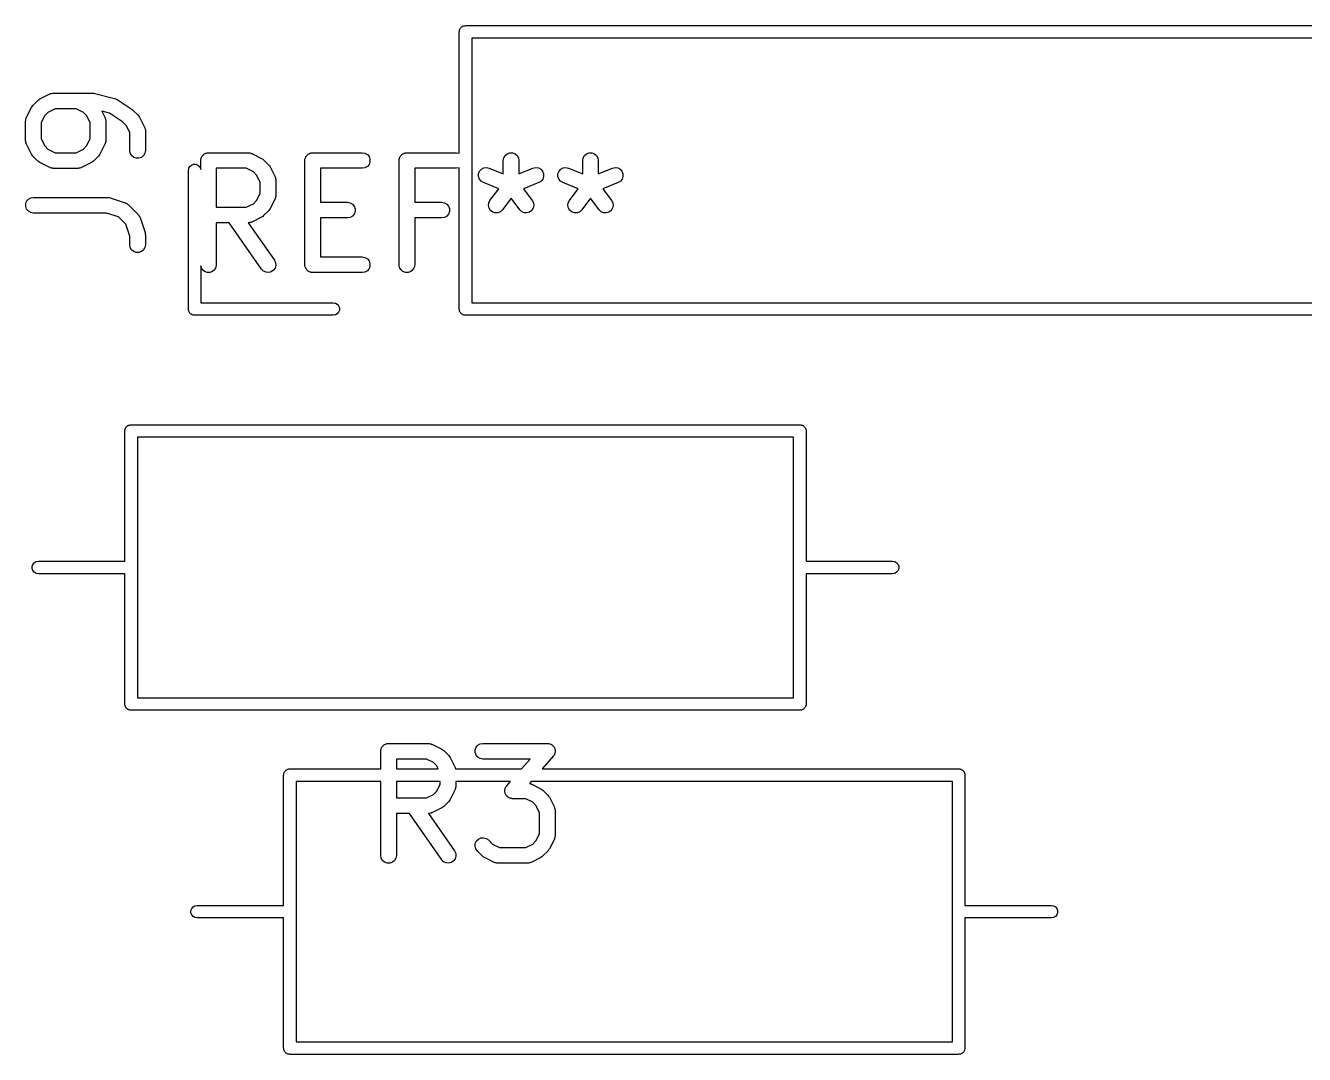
# Model space of a CAD drawing. Extents: x 135.1 to 182.9, y -142 to -62.3.
# Drawn here: x 142.13 to 154.4, y -88.79 to -78.92 of the extents above; entities that cross this region are included whole.
import ezdxf

# ---------------------------------------------------------------- set-up
doc = ezdxf.new("R2010")
doc.units = 0
doc.header["$MEASUREMENT"] = 0
doc.layers.add('BLACK', color=7, linetype='CONTINUOUS')

msp = doc.modelspace()

# ---------------------------------------------------------------- linework, layer by layer
at = {"layer": 'Black'}
for p, q in [((146.308, -78.9381), (146.311, -78.934)), ((146.311, -78.934), (146.316, -78.9314)), ((146.316, -78.9314), (146.32, -78.928)), ((146.32, -78.928), (146.325, -78.9262)), ((146.325, -78.9262), (146.329, -78.9236)), ((146.329, -78.9236), (146.335, -78.9227)), ((146.335, -78.9227), (146.34, -78.9209)), ((146.34, -78.9209), (146.345, -78.9209)), ((146.345, -78.9209), (146.35, -78.92)), ((146.35, -78.92), (174.35, -78.92)), ((146.29, -78.98), (146.291, -78.9748)), ((146.29, -80.144), (146.29, -78.98)), ((146.291, -78.9696), (146.293, -78.9647)), ((146.291, -78.9748), (146.291, -78.9696)), ((146.293, -78.9647), (146.294, -78.9595)), ((146.294, -78.9595), (146.296, -78.9549)), ((146.296, -78.9549), (146.298, -78.95)), ((146.298, -78.95), (146.301, -78.946)), ((146.301, -78.946), (146.304, -78.9414)), ((146.304, -78.9414), (146.308, -78.9381)), ((146.41, -79.04), (146.41, -81.58)), ((174.29, -79.04), (146.41, -79.04)), ((142.197, -79.6855), (142.245, -79.6379)), ((142.245, -79.6379), (142.254, -79.631)), ((142.254, -79.631), (142.264, -79.6239)), ((142.264, -79.6239), (142.359, -79.5763)), ((142.359, -79.5763), (142.363, -79.575)), ((142.363, -79.575), (142.367, -79.5729)), ((142.367, -79.5729), (142.376, -79.5713)), ((142.376, -79.5713), (142.384, -79.5688)), ((142.384, -79.5688), (142.389, -79.5691)), ((142.389, -79.5691), (142.393, -79.5683)), ((142.393, -79.5683), (142.774, -79.5683)), ((142.774, -79.5683), (142.783, -79.5699)), ((142.783, -79.5699), (142.792, -79.5706)), ((142.792, -79.5706), (142.982, -79.6182)), ((142.982, -79.6182), (142.994, -79.6234)), ((142.994, -79.6234), (143.006, -79.6285)), ((143.006, -79.6285), (143.149, -79.7238)), ((142.135, -79.8003), (142.183, -79.705)), ((142.183, -79.705), (142.19, -79.6954)), ((142.19, -79.6954), (142.197, -79.6855)), ((142.312, -79.783), (142.277, -79.8515)), ((142.342, -79.7526), (142.312, -79.783)), ((142.411, -79.7183), (142.342, -79.7526)), ((142.613, -79.7183), (142.411, -79.7183)), ((142.682, -79.7526), (142.613, -79.7183)), ((142.712, -79.783), (142.682, -79.7526)), ((142.746, -79.8515), (142.712, -79.783)), ((142.933, -79.7606), (142.859, -79.742)), ((142.859, -79.742), (142.889, -79.8003)), ((143.059, -79.8445), (142.933, -79.7606)), ((143.149, -79.7238), (143.154, -79.7289)), ((143.154, -79.7289), (143.16, -79.7332)), ((143.16, -79.7332), (143.208, -79.7808)), ((143.208, -79.7808), (143.215, -79.7906)), ((143.215, -79.7906), (143.222, -79.8003)), ((142.127, -79.8338), (142.128, -79.8295)), ((142.127, -80.0243), (142.127, -79.8338)), ((142.128, -79.8252), (142.13, -79.8168)), ((142.128, -79.8295), (142.128, -79.8252)), ((142.13, -79.8168), (142.132, -79.8082)), ((142.132, -79.8082), (142.134, -79.8044)), ((142.134, -79.8044), (142.135, -79.8003)), ((142.277, -79.8515), (142.277, -80.0066)), ((142.746, -80.0066), (142.746, -79.8515)), ((142.889, -79.8003), (142.89, -79.8044)), ((142.89, -79.8044), (142.892, -79.8082)), ((142.892, -79.8082), (142.893, -79.8168)), ((142.893, -79.8168), (142.896, -79.8252)), ((142.896, -79.8252), (142.896, -79.8295)), ((142.896, -79.8295), (142.896, -79.8338)), ((142.896, -79.8338), (142.896, -80.0243)), ((143.093, -79.8782), (143.059, -79.8445)), ((143.127, -79.9468), (143.093, -79.8782)), ((143.222, -79.8003), (143.269, -79.8955)), ((143.269, -79.8955), (143.271, -79.8996)), ((143.271, -79.8996), (143.273, -79.9034)), ((143.273, -79.9034), (143.274, -79.9121)), ((143.274, -79.9121), (143.277, -79.9205)), ((142.128, -80.0285), (142.127, -80.0243)), ((142.128, -80.0329), (142.128, -80.0285)), ((142.13, -80.0413), (142.128, -80.0329)), ((142.132, -80.0499), (142.13, -80.0413)), ((142.277, -80.0066), (142.312, -80.0751)), ((142.712, -80.0751), (142.746, -80.0066)), ((142.893, -80.0413), (142.892, -80.0499)), ((142.896, -80.0329), (142.893, -80.0413)), ((142.896, -80.0243), (142.896, -80.0285)), ((142.896, -80.0285), (142.896, -80.0329)), ((143.127, -80.1195), (143.127, -79.9468)), ((143.277, -79.9205), (143.277, -79.9248)), ((143.277, -79.9248), (143.277, -79.929)), ((143.277, -79.929), (143.277, -80.1195)), ((142.134, -80.0537), (142.132, -80.0499)), ((142.135, -80.0578), (142.134, -80.0537)), ((142.183, -80.1531), (142.135, -80.0578)), ((142.19, -80.1627), (142.183, -80.1531)), ((142.197, -80.1726), (142.19, -80.1627)), ((142.312, -80.0751), (142.342, -80.1055)), ((142.342, -80.1055), (142.411, -80.1398)), ((142.411, -80.1398), (142.613, -80.1398)), ((142.613, -80.1398), (142.682, -80.1055)), ((142.682, -80.1055), (142.712, -80.0751)), ((142.834, -80.1627), (142.827, -80.1726)), ((142.841, -80.1531), (142.834, -80.1627)), ((142.889, -80.0578), (142.841, -80.1531)), ((142.89, -80.0537), (142.889, -80.0578)), ((142.892, -80.0499), (142.89, -80.0537)), ((143.132, -80.1452), (143.127, -80.1195)), ((143.145, -80.1677), (143.132, -80.1452)), ((143.273, -80.1452), (143.26, -80.1677)), ((143.277, -80.1195), (143.273, -80.1452)), ((143.826, -80.1662), (143.831, -80.162)), ((143.831, -80.162), (143.835, -80.1569)), ((143.835, -80.1569), (143.841, -80.1536)), ((143.841, -80.1536), (143.846, -80.1494)), ((143.846, -80.1494), (143.852, -80.1472)), ((143.852, -80.1472), (143.858, -80.1439)), ((143.858, -80.1439), (143.864, -80.1428)), ((143.864, -80.1428), (143.87, -80.1405)), ((143.87, -80.1405), (143.877, -80.1405)), ((143.877, -80.1405), (143.883, -80.1394)), ((143.883, -80.1394), (144.264, -80.1394)), ((144.264, -80.1394), (144.268, -80.1401)), ((144.268, -80.1401), (144.273, -80.1399)), ((144.273, -80.1399), (144.281, -80.1424)), ((144.281, -80.1424), (144.29, -80.1439)), ((144.29, -80.1439), (144.294, -80.1461)), ((144.294, -80.1461), (144.298, -80.1473)), ((144.298, -80.1473), (144.393, -80.1949)), ((144.826, -80.1662), (144.831, -80.162)), ((144.831, -80.162), (144.835, -80.1569)), ((144.835, -80.1569), (144.841, -80.1536)), ((144.841, -80.1536), (144.846, -80.1494)), ((144.846, -80.1494), (144.852, -80.1472)), ((144.852, -80.1472), (144.858, -80.1439)), ((144.858, -80.1439), (144.864, -80.1428)), ((144.864, -80.1428), (144.87, -80.1405)), ((144.87, -80.1405), (144.877, -80.1405)), ((144.877, -80.1405), (144.883, -80.1394)), ((144.883, -80.1394), (145.359, -80.1394)), ((145.359, -80.1394), (145.385, -80.1439)), ((145.385, -80.1439), (145.408, -80.1569)), ((145.408, -80.1569), (145.424, -80.1769)), ((145.731, -80.1662), (145.736, -80.162)), ((145.736, -80.162), (145.74, -80.1569)), ((145.74, -80.1569), (145.745, -80.1536)), ((145.745, -80.1536), (145.75, -80.1494)), ((145.75, -80.1494), (145.757, -80.1472)), ((145.757, -80.1472), (145.762, -80.1439)), ((145.762, -80.1439), (145.769, -80.1428)), ((145.769, -80.1428), (145.775, -80.1405)), ((145.775, -80.1405), (145.782, -80.1405)), ((145.782, -80.1405), (145.788, -80.1394)), ((145.788, -80.1394), (146.264, -80.1394)), ((146.264, -80.1394), (146.29, -80.1439)), ((146.29, -80.1439), (146.29, -80.144)), ((146.731, -80.1662), (146.75, -80.1494)), ((146.75, -80.1494), (146.775, -80.1405)), ((146.775, -80.1405), (146.801, -80.1405)), ((146.801, -80.1405), (146.826, -80.1494)), ((146.826, -80.1494), (146.845, -80.1662)), ((147.492, -80.1662), (147.512, -80.1494)), ((147.512, -80.1494), (147.537, -80.1405)), ((147.537, -80.1405), (147.563, -80.1405)), ((147.563, -80.1405), (147.587, -80.1494)), ((147.587, -80.1494), (147.607, -80.1662)), ((142.245, -80.2202), (142.197, -80.1726)), ((142.254, -80.2271), (142.245, -80.2202)), ((142.264, -80.2342), (142.254, -80.2271)), ((142.359, -80.2818), (142.264, -80.2342)), ((142.363, -80.2831), (142.359, -80.2818)), ((142.367, -80.2852), (142.363, -80.2831)), ((142.376, -80.2868), (142.367, -80.2852)), ((142.384, -80.2893), (142.376, -80.2868)), ((142.648, -80.2868), (142.64, -80.2893)), ((142.657, -80.2852), (142.648, -80.2868)), ((142.66, -80.2831), (142.657, -80.2852)), ((142.664, -80.2818), (142.66, -80.2831)), ((142.76, -80.2342), (142.664, -80.2818)), ((142.769, -80.2271), (142.76, -80.2342)), ((142.779, -80.2202), (142.769, -80.2271)), ((142.827, -80.1726), (142.779, -80.2202)), ((143.165, -80.1845), (143.145, -80.1677)), ((143.189, -80.1934), (143.165, -80.1845)), ((143.215, -80.1934), (143.189, -80.1934)), ((143.24, -80.1845), (143.215, -80.1934)), ((143.26, -80.1677), (143.24, -80.1845)), ((143.694, -80.2895), (143.704, -80.2714)), ((143.704, -80.2714), (143.72, -80.258)), ((143.72, -80.258), (143.74, -80.2509)), ((143.74, -80.2509), (143.76, -80.2509)), ((143.76, -80.2509), (143.78, -80.258)), ((143.78, -80.258), (143.796, -80.2714)), ((143.796, -80.2714), (143.806, -80.2895)), ((143.808, -80.2144), (143.809, -80.2079)), ((143.808, -80.3), (143.808, -80.2144)), ((143.809, -80.2014), (143.812, -80.1952)), ((143.809, -80.2079), (143.809, -80.2014)), ((143.812, -80.1952), (143.813, -80.1887)), ((143.813, -80.1887), (143.816, -80.183)), ((143.816, -80.183), (143.818, -80.1769)), ((143.818, -80.1769), (143.823, -80.1719)), ((143.823, -80.1719), (143.826, -80.1662)), ((144.393, -80.1949), (144.403, -80.2021)), ((144.403, -80.2021), (144.412, -80.209)), ((144.412, -80.209), (144.46, -80.2566)), ((144.46, -80.2566), (144.467, -80.2664)), ((144.467, -80.2664), (144.474, -80.2761)), ((144.474, -80.2761), (144.522, -80.3713)), ((144.808, -80.2144), (144.809, -80.2079)), ((144.808, -81.2144), (144.808, -80.2144)), ((144.809, -80.2014), (144.812, -80.1952)), ((144.809, -80.2079), (144.809, -80.2014)), ((144.812, -80.1952), (144.813, -80.1887)), ((144.813, -80.1887), (144.816, -80.183)), ((144.816, -80.183), (144.818, -80.1769)), ((144.818, -80.1769), (144.823, -80.1719)), ((144.823, -80.1719), (144.826, -80.1662)), ((145.385, -80.2849), (145.359, -80.2894)), ((145.408, -80.2718), (145.385, -80.2849)), ((145.424, -80.2519), (145.408, -80.2718)), ((145.424, -80.1769), (145.433, -80.2014)), ((145.433, -80.2274), (145.424, -80.2519)), ((145.433, -80.2014), (145.433, -80.2274)), ((145.713, -80.2144), (145.714, -80.2079)), ((145.713, -81.2144), (145.713, -80.2144)), ((145.714, -80.2014), (145.716, -80.1952)), ((145.714, -80.2079), (145.714, -80.2014)), ((145.716, -80.1952), (145.718, -80.1887)), ((145.718, -80.1887), (145.721, -80.183)), ((145.721, -80.183), (145.723, -80.1769)), ((145.723, -80.1769), (145.727, -80.1719)), ((145.727, -80.1719), (145.731, -80.1662)), ((146.29, -80.2849), (146.264, -80.2894)), ((146.29, -81.64), (146.29, -80.2848)), ((146.29, -80.2848), (146.29, -80.2849)), ((146.504, -80.2983), (146.526, -80.286)), ((146.526, -80.286), (146.552, -80.2823)), ((146.552, -80.2823), (146.578, -80.2876)), ((146.578, -80.2876), (146.713, -80.3417)), ((146.713, -80.2144), (146.718, -80.1887)), ((146.713, -80.3417), (146.713, -80.2144)), ((146.718, -80.1887), (146.731, -80.1662)), ((146.845, -80.1662), (146.858, -80.1887)), ((146.858, -80.1887), (146.863, -80.2144)), ((146.863, -80.2144), (146.863, -80.3417)), ((146.863, -80.3417), (146.998, -80.2876)), ((146.998, -80.2876), (147.024, -80.2823)), ((147.024, -80.2823), (147.05, -80.286)), ((147.05, -80.286), (147.072, -80.2983)), ((147.265, -80.2983), (147.288, -80.286)), ((147.288, -80.286), (147.314, -80.2823)), ((147.314, -80.2823), (147.34, -80.2876)), ((147.34, -80.2876), (147.475, -80.3417)), ((147.475, -80.2144), (147.479, -80.1887)), ((147.475, -80.3417), (147.475, -80.2144)), ((147.479, -80.1887), (147.492, -80.1662)), ((147.607, -80.1662), (147.62, -80.1887)), ((147.62, -80.1887), (147.625, -80.2144)), ((147.625, -80.2144), (147.625, -80.3417)), ((147.625, -80.3417), (147.76, -80.2876)), ((147.76, -80.2876), (147.786, -80.2823)), ((147.786, -80.2823), (147.811, -80.286)), ((147.811, -80.286), (147.834, -80.2983)), ((142.389, -80.289), (142.384, -80.2893)), ((142.393, -80.2898), (142.389, -80.289)), ((142.631, -80.2898), (142.393, -80.2898)), ((142.635, -80.289), (142.631, -80.2898)), ((142.64, -80.2893), (142.635, -80.289)), ((143.69, -80.31), (143.694, -80.2895)), ((143.69, -81.64), (143.69, -80.31)), ((143.806, -80.2895), (143.808, -80.3)), ((143.958, -80.2894), (143.958, -80.6632)), ((144.246, -80.2894), (143.958, -80.2894)), ((144.315, -80.3236), (144.246, -80.2894)), ((144.345, -80.354), (144.315, -80.3236)), ((144.38, -80.4226), (144.345, -80.354)), ((144.522, -80.3713), (144.523, -80.3755)), ((144.523, -80.3755), (144.525, -80.3792)), ((144.525, -80.3792), (144.527, -80.3879)), ((144.527, -80.3879), (144.529, -80.3963)), ((144.529, -80.3963), (144.529, -80.4006)), ((144.529, -80.4006), (144.53, -80.4049)), ((144.53, -80.4049), (144.53, -80.5477)), ((145.359, -80.2894), (144.958, -80.2894)), ((144.958, -80.2894), (144.958, -80.6156)), ((146.264, -80.2894), (145.863, -80.2894)), ((145.863, -80.2894), (145.863, -80.6156)), ((146.476, -80.3419), (146.486, -80.3177)), ((146.476, -80.3679), (146.476, -80.3419)), ((146.484, -80.3927), (146.476, -80.3679)), ((146.5, -80.4131), (146.484, -80.3927)), ((146.486, -80.3177), (146.504, -80.2983)), ((147.072, -80.2983), (147.09, -80.3177)), ((147.092, -80.3927), (147.076, -80.4131)), ((147.09, -80.3177), (147.1, -80.3419)), ((147.1, -80.3679), (147.092, -80.3927)), ((147.1, -80.3419), (147.1, -80.3679)), ((147.238, -80.3419), (147.248, -80.3177)), ((147.238, -80.3679), (147.238, -80.3419)), ((147.246, -80.3927), (147.238, -80.3679)), ((147.262, -80.4131), (147.246, -80.3927)), ((147.248, -80.3177), (147.265, -80.2983)), ((147.834, -80.2983), (147.852, -80.3177)), ((147.854, -80.3927), (147.838, -80.4131)), ((147.852, -80.3177), (147.861, -80.3419)), ((147.862, -80.3679), (147.854, -80.3927)), ((147.861, -80.3419), (147.862, -80.3679)), ((144.345, -80.5985), (144.38, -80.53)), ((144.38, -80.53), (144.38, -80.4226)), ((146.522, -80.4269), (146.5, -80.4131)), ((146.669, -80.4858), (146.522, -80.4269)), ((146.585, -80.598), (146.669, -80.4858)), ((147.054, -80.4269), (146.907, -80.4858)), ((146.907, -80.4858), (146.991, -80.598)), ((147.076, -80.4131), (147.054, -80.4269)), ((147.284, -80.4269), (147.262, -80.4131)), ((147.431, -80.4858), (147.284, -80.4269)), ((147.347, -80.598), (147.431, -80.4858)), ((147.816, -80.4269), (147.669, -80.4858)), ((147.669, -80.4858), (147.753, -80.598)), ((147.838, -80.4131), (147.816, -80.4269)), ((142.129, -80.6303), (142.137, -80.6058)), ((142.129, -80.6564), (142.129, -80.6303)), ((142.137, -80.6808), (142.129, -80.6564)), ((142.137, -80.6058), (142.154, -80.5859)), ((142.154, -80.5859), (142.177, -80.5729)), ((142.177, -80.5729), (142.202, -80.5683)), ((142.202, -80.5683), (142.917, -80.5683)), ((142.917, -80.5683), (142.929, -80.5704)), ((142.929, -80.5704), (142.94, -80.5722)), ((142.94, -80.5722), (143.083, -80.6198)), ((143.083, -80.6198), (143.087, -80.6219)), ((143.087, -80.6219), (143.091, -80.623)), ((143.091, -80.623), (143.098, -80.628)), ((143.098, -80.628), (143.106, -80.6322)), ((143.106, -80.6322), (143.109, -80.6354)), ((143.109, -80.6354), (143.113, -80.6379)), ((143.113, -80.6379), (143.208, -80.7332)), ((144.246, -80.6632), (144.315, -80.6289)), ((144.315, -80.6289), (144.345, -80.5985)), ((144.522, -80.5813), (144.474, -80.6765)), ((144.523, -80.5771), (144.522, -80.5813)), ((144.525, -80.5734), (144.523, -80.5771)), ((144.527, -80.5647), (144.525, -80.5734)), ((144.529, -80.5563), (144.527, -80.5647)), ((144.53, -80.5477), (144.529, -80.552)), ((144.529, -80.552), (144.529, -80.5563)), ((144.958, -80.6156), (145.217, -80.6156)), ((145.217, -80.6156), (145.242, -80.6201)), ((145.242, -80.6201), (145.265, -80.6331)), ((145.265, -80.6331), (145.282, -80.6531)), ((145.282, -80.6531), (145.29, -80.6775)), ((145.863, -80.6156), (146.121, -80.6156)), ((146.121, -80.6156), (146.147, -80.6201)), ((146.147, -80.6201), (146.17, -80.6331)), ((146.17, -80.6331), (146.186, -80.6531)), ((146.186, -80.6531), (146.195, -80.6775)), ((146.57, -80.647), (146.573, -80.6212)), ((146.576, -80.6724), (146.57, -80.647)), ((146.573, -80.6212), (146.585, -80.598)), ((146.788, -80.5775), (146.705, -80.688)), ((146.871, -80.688), (146.788, -80.5775)), ((146.991, -80.598), (147.003, -80.6212)), ((147.006, -80.647), (147, -80.6724)), ((147.003, -80.6212), (147.006, -80.647)), ((147.332, -80.647), (147.335, -80.6212)), ((147.338, -80.6724), (147.332, -80.647)), ((147.335, -80.6212), (147.347, -80.598)), ((147.55, -80.5775), (147.467, -80.688)), ((147.633, -80.688), (147.55, -80.5775)), ((147.753, -80.598), (147.765, -80.6212)), ((147.768, -80.647), (147.762, -80.6724)), ((147.765, -80.6212), (147.768, -80.647)), ((142.154, -80.7008), (142.137, -80.6808)), ((142.177, -80.7138), (142.154, -80.7008)), ((142.202, -80.7183), (142.177, -80.7138)), ((142.904, -80.7183), (142.202, -80.7183)), ((143.019, -80.7565), (142.904, -80.7183)), ((143.089, -80.8267), (143.019, -80.7565)), ((143.208, -80.7332), (143.21, -80.7367)), ((143.21, -80.7367), (143.214, -80.7396)), ((143.214, -80.7396), (143.218, -80.7473)), ((143.218, -80.7473), (143.223, -80.7545)), ((143.223, -80.7545), (143.224, -80.7587)), ((143.224, -80.7587), (143.226, -80.7625)), ((143.226, -80.7625), (143.274, -80.9053)), ((143.958, -80.6632), (144.246, -80.6632)), ((144.393, -80.7577), (144.298, -80.8053)), ((144.403, -80.7505), (144.393, -80.7577)), ((144.412, -80.7436), (144.403, -80.7505)), ((144.46, -80.696), (144.412, -80.7436)), ((144.467, -80.6862), (144.46, -80.696)), ((144.474, -80.6765), (144.467, -80.6862)), ((145.217, -80.7656), (144.958, -80.7656)), ((144.958, -80.7656), (144.958, -81.1394)), ((145.242, -80.761), (145.217, -80.7656)), ((145.265, -80.748), (145.242, -80.761)), ((145.282, -80.7281), (145.265, -80.748)), ((145.29, -80.7036), (145.282, -80.7281)), ((145.29, -80.6775), (145.29, -80.7036)), ((146.121, -80.7656), (145.863, -80.7656)), ((145.863, -80.7656), (145.863, -81.2144)), ((146.147, -80.761), (146.121, -80.7656)), ((146.17, -80.748), (146.147, -80.761)), ((146.186, -80.7281), (146.17, -80.748)), ((146.195, -80.7036), (146.186, -80.7281)), ((146.195, -80.6775), (146.195, -80.7036)), ((146.59, -80.6942), (146.576, -80.6724)), ((146.611, -80.7099), (146.59, -80.6942)), ((146.636, -80.7174), (146.611, -80.7099)), ((146.662, -80.716), (146.636, -80.7174)), ((146.686, -80.7058), (146.662, -80.716)), ((146.705, -80.688), (146.686, -80.7058)), ((146.89, -80.7058), (146.871, -80.688)), ((146.914, -80.716), (146.89, -80.7058)), ((146.94, -80.7174), (146.914, -80.716)), ((146.965, -80.7099), (146.94, -80.7174)), ((146.986, -80.6942), (146.965, -80.7099)), ((147, -80.6724), (146.986, -80.6942)), ((147.352, -80.6942), (147.338, -80.6724)), ((147.373, -80.7099), (147.352, -80.6942)), ((147.398, -80.7174), (147.373, -80.7099)), ((147.424, -80.716), (147.398, -80.7174)), ((147.448, -80.7058), (147.424, -80.716)), ((147.467, -80.688), (147.448, -80.7058)), ((147.652, -80.7058), (147.633, -80.688)), ((147.676, -80.716), (147.652, -80.7058)), ((147.702, -80.7174), (147.676, -80.716)), ((147.727, -80.7099), (147.702, -80.7174)), ((147.747, -80.6942), (147.727, -80.7099)), ((147.762, -80.6724), (147.747, -80.6942)), ((143.127, -80.9412), (143.089, -80.8267)), ((144.082, -80.8132), (143.958, -80.8132)), ((143.958, -80.8132), (143.958, -81.2144)), ((144.393, -81.2574), (144.082, -80.8132)), ((144.268, -80.8124), (144.265, -80.813)), ((144.265, -80.813), (144.516, -81.1714)), ((144.273, -80.8127), (144.268, -80.8124)), ((144.281, -80.8102), (144.273, -80.8127)), ((144.29, -80.8087), (144.281, -80.8102)), ((144.294, -80.8065), (144.29, -80.8087)), ((144.298, -80.8053), (144.294, -80.8065)), ((143.127, -81.0243), (143.127, -80.9412)), ((143.132, -81.0499), (143.127, -81.0243)), ((143.277, -81.0243), (143.273, -81.0499)), ((143.274, -80.9053), (143.275, -80.9172)), ((143.275, -80.9172), (143.277, -80.929)), ((143.277, -80.929), (143.277, -81.0243)), ((143.145, -81.0725), (143.132, -81.0499)), ((143.165, -81.0892), (143.145, -81.0725)), ((143.189, -81.0981), (143.165, -81.0892)), ((143.215, -81.0981), (143.189, -81.0981)), ((143.24, -81.0892), (143.215, -81.0981)), ((143.26, -81.0725), (143.24, -81.0892)), ((143.273, -81.0499), (143.26, -81.0725)), ((144.958, -81.1394), (145.359, -81.1394)), ((145.359, -81.1394), (145.385, -81.1439)), ((145.385, -81.1439), (145.408, -81.1569)), ((143.813, -81.24), (143.81, -81.2244)), ((143.81, -81.2244), (143.81, -81.58)), ((143.826, -81.2626), (143.813, -81.24)), ((143.846, -81.2793), (143.826, -81.2626)), ((143.941, -81.2626), (143.921, -81.2793)), ((143.954, -81.24), (143.941, -81.2626)), ((143.958, -81.2144), (143.954, -81.24)), ((144.412, -81.2758), (144.393, -81.2574)), ((144.508, -81.2674), (144.486, -81.2824)), ((144.523, -81.2461), (144.508, -81.2674)), ((144.516, -81.1714), (144.527, -81.195)), ((144.529, -81.2209), (144.523, -81.2461)), ((144.527, -81.195), (144.529, -81.2209)), ((144.809, -81.2208), (144.808, -81.2144)), ((144.809, -81.2274), (144.809, -81.2208)), ((144.812, -81.2336), (144.809, -81.2274)), ((144.813, -81.24), (144.812, -81.2336)), ((144.816, -81.2457), (144.813, -81.24)), ((144.818, -81.2519), (144.816, -81.2457)), ((144.823, -81.2569), (144.818, -81.2519)), ((144.826, -81.2626), (144.823, -81.2569)), ((144.831, -81.2668), (144.826, -81.2626)), ((144.835, -81.2718), (144.831, -81.2668)), ((145.408, -81.1569), (145.424, -81.1769)), ((145.424, -81.2519), (145.408, -81.2718)), ((145.424, -81.1769), (145.433, -81.2014)), ((145.433, -81.2274), (145.424, -81.2519)), ((145.433, -81.2014), (145.433, -81.2274)), ((145.718, -81.24), (145.713, -81.2144)), ((145.731, -81.2626), (145.718, -81.24)), ((145.75, -81.2793), (145.731, -81.2626)), ((145.845, -81.2626), (145.826, -81.2793)), ((145.858, -81.24), (145.845, -81.2626)), ((145.863, -81.2144), (145.858, -81.24)), ((143.87, -81.2882), (143.846, -81.2793)), ((143.896, -81.2882), (143.87, -81.2882)), ((143.921, -81.2793), (143.896, -81.2882)), ((144.435, -81.2868), (144.412, -81.2758)), ((144.461, -81.2891), (144.435, -81.2868)), ((144.486, -81.2824), (144.461, -81.2891)), ((144.841, -81.2751), (144.835, -81.2718)), ((144.846, -81.2793), (144.841, -81.2751)), ((144.852, -81.2816), (144.846, -81.2793)), ((144.858, -81.2849), (144.852, -81.2816)), ((144.864, -81.286), (144.858, -81.2849)), ((144.87, -81.2882), (144.864, -81.286)), ((144.877, -81.2882), (144.87, -81.2882)), ((144.883, -81.2894), (144.877, -81.2882)), ((145.359, -81.2894), (144.883, -81.2894)), ((145.385, -81.2849), (145.359, -81.2894)), ((145.408, -81.2718), (145.385, -81.2849)), ((145.775, -81.2882), (145.75, -81.2793)), ((145.801, -81.2882), (145.775, -81.2882)), ((145.826, -81.2793), (145.801, -81.2882)), ((143.81, -81.58), (145.08, -81.58)), ((145.08, -81.58), (145.101, -81.5836)), ((145.101, -81.5836), (145.119, -81.594)), ((145.119, -81.594), (145.132, -81.61)), ((145.132, -81.61), (145.139, -81.6296)), ((145.139, -81.6296), (145.139, -81.6504)), ((146.41, -81.58), (174.29, -81.58)), ((143.691, -81.6452), (143.69, -81.64)), ((143.691, -81.6504), (143.691, -81.6452)), ((143.693, -81.6553), (143.691, -81.6504)), ((143.694, -81.6605), (143.693, -81.6553)), ((143.696, -81.6651), (143.694, -81.6605)), ((143.698, -81.67), (143.696, -81.6651)), ((143.701, -81.674), (143.698, -81.67)), ((143.704, -81.6786), (143.701, -81.674)), ((143.708, -81.6819), (143.704, -81.6786)), ((143.711, -81.686), (143.708, -81.6819)), ((143.716, -81.6886), (143.711, -81.686)), ((143.72, -81.692), (143.716, -81.6886)), ((143.725, -81.6938), (143.72, -81.692)), ((143.729, -81.6964), (143.725, -81.6938)), ((143.735, -81.6973), (143.729, -81.6964)), ((143.74, -81.6991), (143.735, -81.6973)), ((143.745, -81.6991), (143.74, -81.6991)), ((143.75, -81.7), (143.745, -81.6991)), ((145.08, -81.7), (143.75, -81.7)), ((145.101, -81.6964), (145.08, -81.7)), ((145.119, -81.686), (145.101, -81.6964)), ((145.132, -81.67), (145.119, -81.686)), ((145.139, -81.6504), (145.132, -81.67)), ((146.291, -81.6452), (146.29, -81.64)), ((146.291, -81.6504), (146.291, -81.6452)), ((146.293, -81.6553), (146.291, -81.6504)), ((146.294, -81.6605), (146.293, -81.6553)), ((146.296, -81.6651), (146.294, -81.6605)), ((146.298, -81.67), (146.296, -81.6651)), ((146.301, -81.674), (146.298, -81.67)), ((146.304, -81.6786), (146.301, -81.674)), ((146.308, -81.6819), (146.304, -81.6786)), ((146.311, -81.686), (146.308, -81.6819)), ((146.316, -81.6886), (146.311, -81.686)), ((146.32, -81.692), (146.316, -81.6886)), ((146.325, -81.6938), (146.32, -81.692)), ((146.329, -81.6964), (146.325, -81.6938)), ((146.335, -81.6973), (146.329, -81.6964)), ((146.34, -81.6991), (146.335, -81.6973)), ((146.345, -81.6991), (146.34, -81.6991)), ((146.35, -81.7), (146.345, -81.6991)), ((174.35, -81.7), (146.35, -81.7)), ((143.08, -82.81), (143.081, -82.8048)), ((143.08, -84.06), (143.08, -82.81)), ((143.081, -82.7996), (143.083, -82.7947)), ((143.081, -82.8048), (143.081, -82.7996)), ((143.083, -82.7947), (143.084, -82.7895)), ((143.084, -82.7895), (143.086, -82.7849)), ((143.086, -82.7849), (143.088, -82.78)), ((143.088, -82.78), (143.091, -82.776)), ((143.091, -82.776), (143.094, -82.7714)), ((143.094, -82.7714), (143.098, -82.7681)), ((143.098, -82.7681), (143.101, -82.764)), ((143.101, -82.764), (143.106, -82.7614)), ((143.106, -82.7614), (143.11, -82.758)), ((143.11, -82.758), (143.115, -82.7562)), ((143.115, -82.7562), (143.119, -82.7536)), ((143.119, -82.7536), (143.125, -82.7527)), ((143.125, -82.7527), (143.13, -82.7509)), ((143.13, -82.7509), (143.135, -82.7509)), ((143.135, -82.7509), (143.14, -82.75)), ((143.14, -82.75), (149.56, -82.75)), ((149.56, -82.75), (149.565, -82.7509)), ((149.565, -82.7509), (149.57, -82.7509)), ((149.57, -82.7509), (149.575, -82.7527)), ((149.575, -82.7527), (149.581, -82.7536)), ((149.581, -82.7536), (149.585, -82.7562)), ((149.585, -82.7562), (149.59, -82.758)), ((149.59, -82.758), (149.594, -82.7614)), ((149.594, -82.7614), (149.599, -82.764)), ((149.599, -82.764), (149.602, -82.7681)), ((149.602, -82.7681), (149.606, -82.7714)), ((149.606, -82.7714), (149.609, -82.776)), ((149.609, -82.776), (149.612, -82.78)), ((149.612, -82.78), (149.614, -82.7849)), ((149.614, -82.7849), (149.616, -82.7895)), ((149.616, -82.7895), (149.617, -82.7947)), ((149.617, -82.7947), (149.619, -82.7996)), ((149.619, -82.7996), (149.619, -82.8048)), ((149.619, -82.8048), (149.62, -82.81)), ((149.62, -82.81), (149.62, -84.06)), ((143.2, -82.87), (143.2, -85.37)), ((149.5, -82.87), (143.2, -82.87)), ((149.5, -85.37), (149.5, -82.87)), ((142.191, -84.1096), (142.198, -84.09)), ((142.198, -84.09), (142.211, -84.074)), ((142.211, -84.074), (142.229, -84.0636)), ((142.229, -84.0636), (142.25, -84.06)), ((142.25, -84.06), (143.08, -84.06)), ((149.62, -84.06), (150.45, -84.06)), ((150.45, -84.06), (150.471, -84.0636)), ((150.471, -84.0636), (150.489, -84.074)), ((150.489, -84.074), (150.502, -84.09)), ((150.502, -84.09), (150.509, -84.1096)), ((142.191, -84.1304), (142.191, -84.1096)), ((142.198, -84.15), (142.191, -84.1304)), ((142.211, -84.166), (142.198, -84.15)), ((142.229, -84.1764), (142.211, -84.166)), ((142.25, -84.18), (142.229, -84.1764)), ((143.08, -84.18), (142.25, -84.18)), ((143.08, -85.43), (143.08, -84.18)), ((150.45, -84.18), (149.62, -84.18)), ((149.62, -84.18), (149.62, -85.43)), ((150.471, -84.1764), (150.45, -84.18)), ((150.489, -84.166), (150.471, -84.1764)), ((150.502, -84.15), (150.489, -84.166)), ((150.509, -84.1304), (150.502, -84.15)), ((150.509, -84.1096), (150.509, -84.1304)), ((143.081, -85.4352), (143.08, -85.43)), ((143.081, -85.4404), (143.081, -85.4352)), ((143.083, -85.4453), (143.081, -85.4404)), ((143.2, -85.37), (149.5, -85.37)), ((149.619, -85.4404), (149.617, -85.4453)), ((149.62, -85.43), (149.619, -85.4352)), ((149.619, -85.4352), (149.619, -85.4404)), ((143.084, -85.4505), (143.083, -85.4453)), ((143.086, -85.4551), (143.084, -85.4505)), ((143.088, -85.46), (143.086, -85.4551)), ((143.091, -85.464), (143.088, -85.46)), ((143.094, -85.4686), (143.091, -85.464)), ((143.098, -85.4719), (143.094, -85.4686)), ((143.101, -85.476), (143.098, -85.4719)), ((143.106, -85.4786), (143.101, -85.476)), ((143.11, -85.482), (143.106, -85.4786)), ((143.115, -85.4838), (143.11, -85.482)), ((143.119, -85.4864), (143.115, -85.4838)), ((143.125, -85.4873), (143.119, -85.4864)), ((143.13, -85.4891), (143.125, -85.4873)), ((143.135, -85.4891), (143.13, -85.4891)), ((143.14, -85.49), (143.135, -85.4891)), ((149.56, -85.49), (143.14, -85.49)), ((149.565, -85.4891), (149.56, -85.49)), ((149.57, -85.4891), (149.565, -85.4891)), ((149.575, -85.4873), (149.57, -85.4891)), ((149.581, -85.4864), (149.575, -85.4873)), ((149.585, -85.4838), (149.581, -85.4864)), ((149.59, -85.482), (149.585, -85.4838)), ((149.594, -85.4786), (149.59, -85.482)), ((149.599, -85.476), (149.594, -85.4786)), ((149.602, -85.4719), (149.599, -85.476)), ((149.606, -85.4686), (149.602, -85.4719)), ((149.609, -85.464), (149.606, -85.4686)), ((149.612, -85.46), (149.609, -85.464)), ((149.614, -85.4551), (149.612, -85.46)), ((149.616, -85.4505), (149.614, -85.4551)), ((149.617, -85.4453), (149.616, -85.4505)), ((145.581, -85.8152), (145.586, -85.8119)), ((145.586, -85.8119), (145.593, -85.8108)), ((145.593, -85.8108), (145.599, -85.8085)), ((145.599, -85.8085), (145.605, -85.8085)), ((145.605, -85.8085), (145.612, -85.8074)), ((145.612, -85.8074), (145.993, -85.8074)), ((145.993, -85.8074), (145.997, -85.8081)), ((145.997, -85.8081), (146.001, -85.8079)), ((146.001, -85.8079), (146.01, -85.8104)), ((146.01, -85.8104), (146.019, -85.8119)), ((146.019, -85.8119), (146.022, -85.8141)), ((146.468, -85.8249), (146.491, -85.8119)), ((146.491, -85.8119), (146.517, -85.8074)), ((146.517, -85.8074), (147.136, -85.8074)), ((147.136, -85.8074), (147.143, -85.8087)), ((147.143, -85.8087), (147.15, -85.8088)), ((147.15, -85.8088), (147.156, -85.8109)), ((147.156, -85.8109), (147.161, -85.8119)), ((147.161, -85.8119), (147.168, -85.8156)), ((145.537, -85.8824), (145.538, -85.8759)), ((145.537, -86.052), (145.537, -85.8824)), ((145.538, -85.8694), (145.54, -85.8632)), ((145.538, -85.8759), (145.538, -85.8694)), ((145.54, -85.8632), (145.541, -85.8567)), ((145.541, -85.8567), (145.545, -85.851)), ((145.545, -85.851), (145.547, -85.8449)), ((145.547, -85.8449), (145.551, -85.8399)), ((145.551, -85.8399), (145.554, -85.8342)), ((145.554, -85.8342), (145.559, -85.83)), ((145.559, -85.83), (145.564, -85.8249)), ((145.564, -85.8249), (145.569, -85.8216)), ((145.569, -85.8216), (145.574, -85.8174)), ((145.574, -85.8174), (145.581, -85.8152)), ((146.022, -85.8141), (146.026, -85.8153)), ((146.026, -85.8153), (146.122, -85.8629)), ((146.122, -85.8629), (146.131, -85.8701)), ((146.131, -85.8701), (146.141, -85.877)), ((146.141, -85.877), (146.189, -85.9246)), ((146.189, -85.9246), (146.196, -85.9344)), ((146.196, -85.9344), (146.203, -85.9441)), ((146.443, -85.8694), (146.452, -85.8449)), ((146.443, -85.8954), (146.443, -85.8694)), ((146.452, -85.9199), (146.443, -85.8954)), ((146.452, -85.8449), (146.468, -85.8249)), ((146.468, -85.9398), (146.452, -85.9199)), ((147.192, -85.9318), (147.087, -86.052)), ((147.168, -85.8156), (147.175, -85.8182)), ((147.175, -85.8182), (147.179, -85.822)), ((147.179, -85.822), (147.184, -85.8249)), ((147.184, -85.8249), (147.189, -85.8305)), ((147.189, -85.8305), (147.194, -85.8354)), ((147.196, -85.9255), (147.192, -85.9318)), ((147.194, -85.8354), (147.197, -85.8404)), ((147.201, -85.9199), (147.196, -85.9255)), ((147.197, -85.8404), (147.201, -85.8449)), ((147.201, -85.8449), (147.203, -85.8518)), ((147.203, -85.9144), (147.201, -85.9199)), ((147.203, -85.8518), (147.207, -85.8582)), ((147.206, -85.9095), (147.203, -85.9144)), ((147.207, -85.9023), (147.206, -85.9095)), ((147.207, -85.8582), (147.208, -85.8639)), ((147.21, -85.8954), (147.207, -85.9023)), ((147.208, -85.8639), (147.21, -85.8694)), ((147.21, -85.8694), (147.21, -85.8767)), ((147.21, -85.8767), (147.211, -85.8839)), ((147.211, -85.8839), (147.21, -85.8896)), ((147.21, -85.8896), (147.21, -85.8954)), ((144.634, -86.06), (144.639, -86.0582)), ((144.639, -86.0582), (144.643, -86.0556)), ((144.643, -86.0556), (144.649, -86.0547)), ((144.649, -86.0547), (144.654, -86.0529)), ((144.654, -86.0529), (144.659, -86.0529)), ((144.659, -86.0529), (144.664, -86.052)), ((144.664, -86.052), (145.537, -86.052)), ((145.687, -85.9574), (145.687, -86.052)), ((145.975, -85.9574), (145.687, -85.9574)), ((145.687, -86.052), (146.089, -86.052)), ((146.044, -85.9916), (145.975, -85.9574)), ((146.074, -86.022), (146.044, -85.9916)), ((146.089, -86.052), (146.074, -86.022)), ((146.203, -85.9441), (146.25, -86.0393)), ((146.25, -86.0393), (146.252, -86.0435)), ((146.252, -86.0435), (146.254, -86.0472)), ((146.254, -86.0472), (146.255, -86.052)), ((146.255, -86.052), (146.888, -86.052)), ((146.491, -85.9529), (146.468, -85.9398)), ((146.517, -85.9574), (146.491, -85.9529)), ((146.97, -85.9574), (146.517, -85.9574)), ((146.888, -86.052), (146.97, -85.9574)), ((147.087, -86.052), (151.084, -86.052)), ((151.084, -86.052), (151.089, -86.0529)), ((151.089, -86.0529), (151.094, -86.0529)), ((151.094, -86.0529), (151.099, -86.0547)), ((151.099, -86.0547), (151.105, -86.0556)), ((151.105, -86.0556), (151.109, -86.0582)), ((151.109, -86.0582), (151.114, -86.06)), ((144.604, -86.112), (144.605, -86.1068)), ((144.604, -87.362), (144.604, -86.112)), ((144.605, -86.1016), (144.607, -86.0967)), ((144.605, -86.1068), (144.605, -86.1016)), ((144.607, -86.0967), (144.608, -86.0915)), ((144.608, -86.0915), (144.61, -86.0869)), ((144.61, -86.0869), (144.612, -86.082)), ((144.612, -86.082), (144.615, -86.078)), ((144.615, -86.078), (144.618, -86.0734)), ((144.618, -86.0734), (144.622, -86.0701)), ((144.622, -86.0701), (144.625, -86.066)), ((144.625, -86.066), (144.63, -86.0634)), ((144.63, -86.0634), (144.634, -86.06)), ((145.537, -86.172), (144.724, -86.172)), ((144.724, -86.172), (144.724, -88.672)), ((145.537, -86.8824), (145.537, -86.172)), ((145.687, -86.172), (145.687, -86.3312)), ((146.108, -86.172), (145.687, -86.172)), ((146.108, -86.198), (146.108, -86.172)), ((146.783, -86.172), (146.258, -86.172)), ((146.258, -86.172), (146.258, -86.2157)), ((146.746, -86.2139), (146.783, -86.172)), ((146.982, -86.172), (146.965, -86.1918)), ((151.024, -86.172), (146.982, -86.172)), ((151.024, -88.672), (151.024, -86.172)), ((151.114, -86.06), (151.118, -86.0634)), ((151.118, -86.0634), (151.123, -86.066)), ((151.123, -86.066), (151.126, -86.0701)), ((151.126, -86.0701), (151.13, -86.0734)), ((151.13, -86.0734), (151.133, -86.078)), ((151.133, -86.078), (151.136, -86.082)), ((151.136, -86.082), (151.138, -86.0869)), ((151.138, -86.0869), (151.14, -86.0915)), ((151.14, -86.0915), (151.141, -86.0967)), ((151.141, -86.0967), (151.143, -86.1016)), ((151.143, -86.1016), (151.143, -86.1068)), ((151.143, -86.1068), (151.144, -86.112)), ((151.144, -86.112), (151.144, -87.362)), ((145.975, -86.3312), (146.044, -86.2969)), ((146.044, -86.2969), (146.074, -86.2665)), ((146.074, -86.2665), (146.108, -86.198)), ((146.25, -86.2493), (146.203, -86.3445)), ((146.252, -86.2451), (146.25, -86.2493)), ((146.254, -86.2414), (146.252, -86.2451)), ((146.255, -86.2327), (146.254, -86.2414)), ((146.258, -86.2243), (146.255, -86.2327)), ((146.258, -86.2157), (146.258, -86.22)), ((146.258, -86.22), (146.258, -86.2243)), ((146.727, -86.2618), (146.729, -86.2561)), ((146.729, -86.269), (146.727, -86.2618)), ((146.729, -86.2503), (146.731, -86.2434)), ((146.729, -86.2561), (146.729, -86.2503)), ((146.729, -86.2764), (146.729, -86.269)), ((146.731, -86.2818), (146.729, -86.2764)), ((146.731, -86.2434), (146.732, -86.2362)), ((146.731, -86.2875), (146.731, -86.2818)), ((146.735, -86.2939), (146.731, -86.2875)), ((146.732, -86.2362), (146.735, -86.2313)), ((146.735, -86.2313), (146.737, -86.2258)), ((146.737, -86.3008), (146.735, -86.2939)), ((146.737, -86.2258), (146.742, -86.2202)), ((146.741, -86.3053), (146.737, -86.3008)), ((146.742, -86.2202), (146.746, -86.2139)), ((146.965, -86.1918), (146.971, -86.1929)), ((146.971, -86.1929), (146.975, -86.195)), ((146.975, -86.195), (146.979, -86.1963)), ((146.979, -86.1963), (147.074, -86.2439)), ((147.074, -86.2439), (147.084, -86.251)), ((147.084, -86.251), (147.094, -86.2579)), ((147.094, -86.2579), (147.141, -86.3055)), ((145.687, -86.3312), (145.975, -86.3312)), ((146.122, -86.4257), (146.026, -86.4733)), ((146.131, -86.4185), (146.122, -86.4257)), ((146.141, -86.4116), (146.131, -86.4185)), ((146.189, -86.364), (146.141, -86.4116)), ((146.196, -86.3542), (146.189, -86.364)), ((146.203, -86.3445), (146.196, -86.3542)), ((146.744, -86.3103), (146.741, -86.3053)), ((146.749, -86.3152), (146.744, -86.3103)), ((146.754, -86.3208), (146.749, -86.3152)), ((146.759, -86.3237), (146.754, -86.3208)), ((146.764, -86.3275), (146.759, -86.3237)), ((146.77, -86.3301), (146.764, -86.3275)), ((146.777, -86.3338), (146.77, -86.3301)), ((146.782, -86.3348), (146.777, -86.3338)), ((146.788, -86.3369), (146.782, -86.3348)), ((146.795, -86.3371), (146.788, -86.3369)), ((146.802, -86.3383), (146.795, -86.3371)), ((146.928, -86.3383), (146.802, -86.3383)), ((146.996, -86.3726), (146.928, -86.3383)), ((147.026, -86.403), (146.996, -86.3726)), ((147.061, -86.4715), (147.026, -86.403)), ((147.141, -86.3055), (147.148, -86.3154)), ((147.148, -86.3154), (147.155, -86.325)), ((147.155, -86.325), (147.203, -86.4203)), ((147.203, -86.4203), (147.204, -86.4244)), ((147.204, -86.4244), (147.206, -86.4282)), ((145.811, -86.4812), (145.687, -86.4812)), ((145.687, -86.4812), (145.687, -86.8824)), ((146.122, -86.9254), (145.811, -86.4812)), ((145.997, -86.4804), (145.994, -86.481)), ((145.994, -86.481), (146.245, -86.8394)), ((146.001, -86.4807), (145.997, -86.4804)), ((146.01, -86.4782), (146.001, -86.4807)), ((146.019, -86.4767), (146.01, -86.4782)), ((146.022, -86.4745), (146.019, -86.4767)), ((146.026, -86.4733), (146.022, -86.4745)), ((147.061, -86.6742), (147.061, -86.4715)), ((147.206, -86.4282), (147.208, -86.4368)), ((147.208, -86.4368), (147.21, -86.4452)), ((147.21, -86.4452), (147.21, -86.4496)), ((147.21, -86.4496), (147.211, -86.4538)), ((147.211, -86.4538), (147.211, -86.6919)), ((146.442, -86.7937), (146.444, -86.7677)), ((146.449, -86.8188), (146.442, -86.7937)), ((146.444, -86.7677), (146.455, -86.7441)), ((146.455, -86.7441), (146.474, -86.7257)), ((146.474, -86.7257), (146.497, -86.7147)), ((146.497, -86.7147), (146.523, -86.7124)), ((146.523, -86.7124), (146.548, -86.7192)), ((146.548, -86.7192), (146.57, -86.7341)), ((146.57, -86.7341), (146.609, -86.7731)), ((146.609, -86.7731), (146.677, -86.8074)), ((146.928, -86.8074), (146.996, -86.7731)), ((146.996, -86.7731), (147.026, -86.7427)), ((147.026, -86.7427), (147.061, -86.6742)), ((147.203, -86.7254), (147.155, -86.8207)), ((147.204, -86.7213), (147.203, -86.7254)), ((147.206, -86.7176), (147.204, -86.7213)), ((147.208, -86.7089), (147.206, -86.7176)), ((147.21, -86.7005), (147.208, -86.7089)), ((147.211, -86.6919), (147.21, -86.6962)), ((147.21, -86.6962), (147.21, -86.7005)), ((145.541, -86.908), (145.537, -86.8824)), ((145.554, -86.9306), (145.541, -86.908)), ((145.682, -86.908), (145.669, -86.9306)), ((145.687, -86.8824), (145.682, -86.908)), ((146.251, -86.9141), (146.236, -86.9354)), ((146.245, -86.8394), (146.256, -86.863)), ((146.258, -86.8889), (146.251, -86.9141)), ((146.256, -86.863), (146.258, -86.8889)), ((146.464, -86.8402), (146.449, -86.8188)), ((146.511, -86.8878), (146.464, -86.8402)), ((146.521, -86.8947), (146.511, -86.8878)), ((146.531, -86.9018), (146.521, -86.8947)), ((146.626, -86.9495), (146.531, -86.9018)), ((146.677, -86.8074), (146.928, -86.8074)), ((147.074, -86.9018), (146.979, -86.9495)), ((147.084, -86.8947), (147.074, -86.9018)), ((147.094, -86.8878), (147.084, -86.8947)), ((147.141, -86.8402), (147.094, -86.8878)), ((147.148, -86.8303), (147.141, -86.8402)), ((147.155, -86.8207), (147.148, -86.8303)), ((145.574, -86.9473), (145.554, -86.9306)), ((145.599, -86.9562), (145.574, -86.9473)), ((145.625, -86.9562), (145.599, -86.9562)), ((145.649, -86.9473), (145.625, -86.9562)), ((145.669, -86.9306), (145.649, -86.9473)), ((146.14, -86.9438), (146.122, -86.9254)), ((146.164, -86.9548), (146.14, -86.9438)), ((146.19, -86.9571), (146.164, -86.9548)), ((146.215, -86.9504), (146.19, -86.9571)), ((146.236, -86.9354), (146.215, -86.9504)), ((146.63, -86.9507), (146.626, -86.9495)), ((146.634, -86.9529), (146.63, -86.9507)), ((146.643, -86.9544), (146.634, -86.9529)), ((146.651, -86.9569), (146.643, -86.9544)), ((146.655, -86.9566), (146.651, -86.9569)), ((146.66, -86.9574), (146.655, -86.9566)), ((146.945, -86.9574), (146.66, -86.9574)), ((146.949, -86.9566), (146.945, -86.9574)), ((146.954, -86.9569), (146.949, -86.9566)), ((146.962, -86.9544), (146.954, -86.9569)), ((146.971, -86.9529), (146.962, -86.9544)), ((146.975, -86.9507), (146.971, -86.9529)), ((146.979, -86.9495), (146.975, -86.9507)), ((143.715, -87.4116), (143.722, -87.392)), ((143.722, -87.392), (143.735, -87.376)), ((143.735, -87.376), (143.753, -87.3656)), ((143.753, -87.3656), (143.774, -87.362)), ((143.774, -87.362), (144.604, -87.362)), ((151.144, -87.362), (151.974, -87.362)), ((151.974, -87.362), (151.995, -87.3656)), ((151.995, -87.3656), (152.013, -87.376)), ((152.013, -87.376), (152.026, -87.392)), ((152.026, -87.392), (152.033, -87.4116)), ((143.715, -87.4324), (143.715, -87.4116)), ((143.722, -87.452), (143.715, -87.4324)), ((143.735, -87.468), (143.722, -87.452)), ((143.753, -87.4784), (143.735, -87.468)), ((143.774, -87.482), (143.753, -87.4784)), ((144.604, -87.482), (143.774, -87.482)), ((144.604, -88.732), (144.604, -87.482)), ((151.974, -87.482), (151.144, -87.482)), ((151.144, -87.482), (151.144, -88.732)), ((151.995, -87.4784), (151.974, -87.482)), ((152.013, -87.468), (151.995, -87.4784)), ((152.026, -87.452), (152.013, -87.468)), ((152.033, -87.4324), (152.026, -87.452)), ((152.033, -87.4116), (152.033, -87.4324)), ((144.605, -88.7372), (144.604, -88.732)), ((144.605, -88.7424), (144.605, -88.7372)), ((144.607, -88.7473), (144.605, -88.7424)), ((144.608, -88.7525), (144.607, -88.7473)), ((144.61, -88.7571), (144.608, -88.7525)), ((144.612, -88.762), (144.61, -88.7571)), ((144.724, -88.672), (151.024, -88.672)), ((151.138, -88.7571), (151.136, -88.762)), ((151.14, -88.7525), (151.138, -88.7571)), ((151.141, -88.7473), (151.14, -88.7525)), ((151.143, -88.7424), (151.141, -88.7473)), ((151.144, -88.732), (151.143, -88.7372)), ((151.143, -88.7372), (151.143, -88.7424)), ((144.615, -88.766), (144.612, -88.762)), ((144.618, -88.7706), (144.615, -88.766)), ((144.622, -88.7739), (144.618, -88.7706)), ((144.625, -88.778), (144.622, -88.7739)), ((144.63, -88.7806), (144.625, -88.778)), ((144.634, -88.784), (144.63, -88.7806)), ((144.639, -88.7858), (144.634, -88.784)), ((144.643, -88.7884), (144.639, -88.7858)), ((144.649, -88.7893), (144.643, -88.7884)), ((144.654, -88.7911), (144.649, -88.7893)), ((144.659, -88.7911), (144.654, -88.7911)), ((144.664, -88.792), (144.659, -88.7911)), ((151.084, -88.792), (144.664, -88.792)), ((151.089, -88.7911), (151.084, -88.792)), ((151.094, -88.7911), (151.089, -88.7911)), ((151.099, -88.7893), (151.094, -88.7911)), ((151.105, -88.7884), (151.099, -88.7893)), ((151.109, -88.7858), (151.105, -88.7884)), ((151.114, -88.784), (151.109, -88.7858)), ((151.118, -88.7806), (151.114, -88.784)), ((151.123, -88.778), (151.118, -88.7806)), ((151.126, -88.7739), (151.123, -88.778)), ((151.13, -88.7706), (151.126, -88.7739)), ((151.133, -88.766), (151.13, -88.7706)), ((151.136, -88.762), (151.133, -88.766))]:
    msp.add_line(p, q, dxfattribs=at)

doc.saveas('drawing.dxf')
